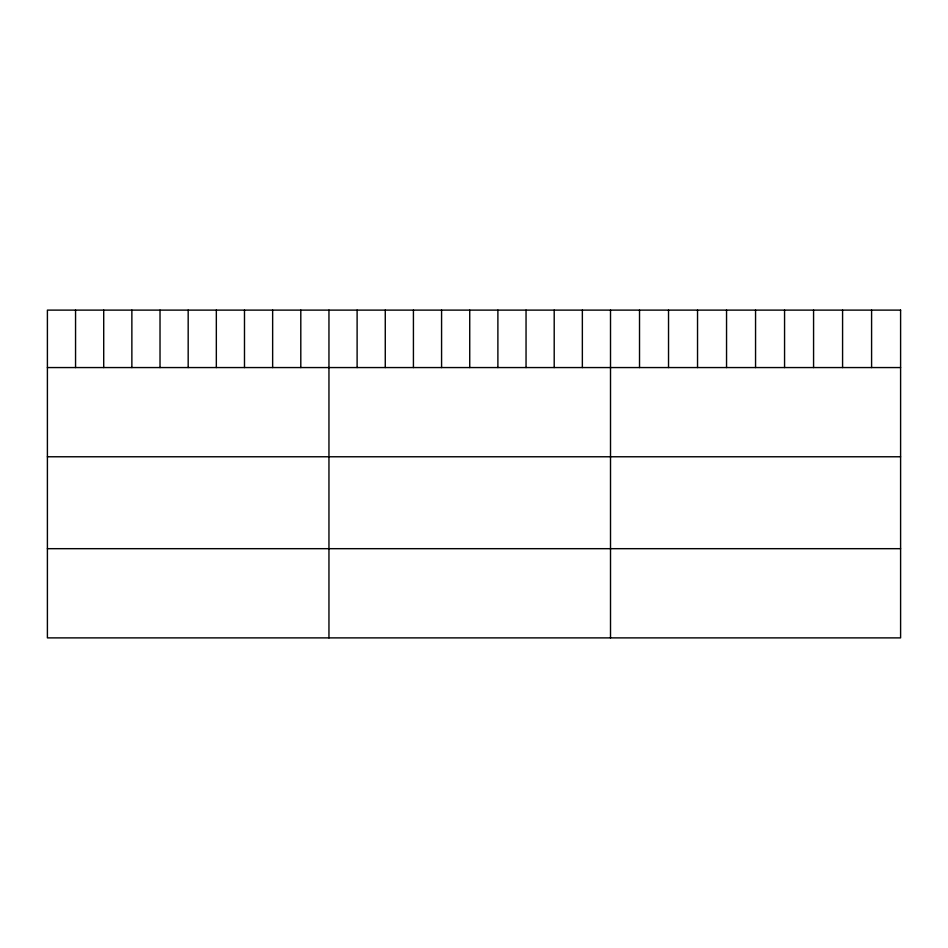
<?xml version="1.0" encoding="UTF-8"?>
<svg xmlns="http://www.w3.org/2000/svg" width="948" height="948" viewBox="0 0 948 948"><rect width="100%" height="100%" fill="white"/><g stroke="black" fill="none" stroke-linecap="round" stroke-linejoin="round"><path stroke-width="1.42" d="M47.4 367.563L900.6 367.563M47.4 456.77L900.6 456.77M47.4 548.679L900.6 548.679M871.591 310.115L871.591 367.563M842.582 310.115L842.582 367.563M813.574 310.115L813.574 367.563M784.565 310.115L784.565 367.563M755.556 310.115L755.556 367.563M726.547 310.115L726.547 367.563M697.538 310.115L697.538 367.563M668.53 310.115L668.53 367.563M639.521 310.115L639.521 367.563M610.512 310.115L610.512 637.885M582.356 310.115L582.356 367.563M554.201 310.115L554.201 367.563M526.045 310.115L526.045 367.563M497.89 310.115L497.89 367.563M469.734 310.115L469.734 367.563M441.578 310.115L441.578 367.563M413.423 310.115L413.423 367.563M385.267 310.115L385.267 367.563M357.112 310.115L357.112 367.563M328.956 310.115L328.956 637.885M300.8 310.115L300.8 367.563M272.645 310.115L272.645 367.563M244.489 310.115L244.489 367.563M216.334 310.115L216.334 367.563M188.178 310.115L188.178 367.563M160.022 310.115L160.022 367.563M131.867 310.115L131.867 367.563M103.711 310.115L103.711 367.563M75.556 310.115L75.556 367.563M900.6 310.115L47.4 310.115L47.4 637.885L900.6 637.885L900.6 310.115"/></g></svg>
